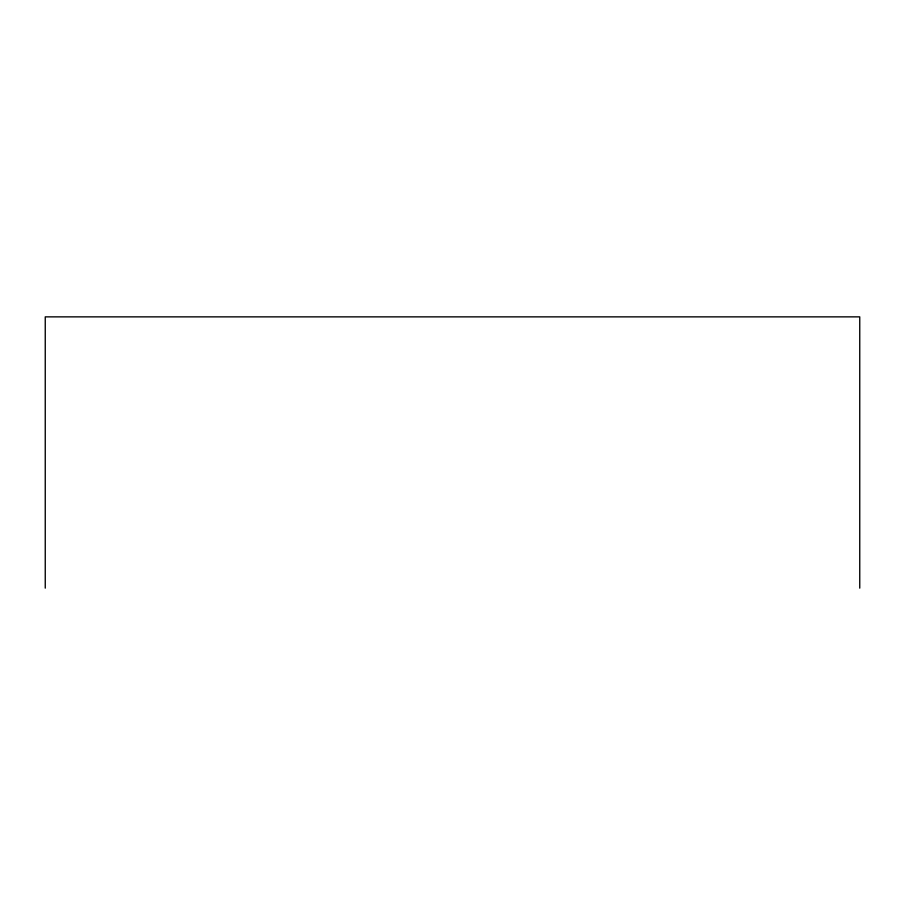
<?xml version="1.0" encoding="UTF-8"?>
<svg xmlns="http://www.w3.org/2000/svg" width="905" height="905" viewBox="0 0 905 905"><rect width="100%" height="100%" fill="white"/><g stroke="black" fill="none" stroke-linecap="round" stroke-linejoin="round"><path stroke-width="1.36" d="M859.75 588.137L859.75 316.863L45.25 316.863L45.25 588.137"/></g></svg>
